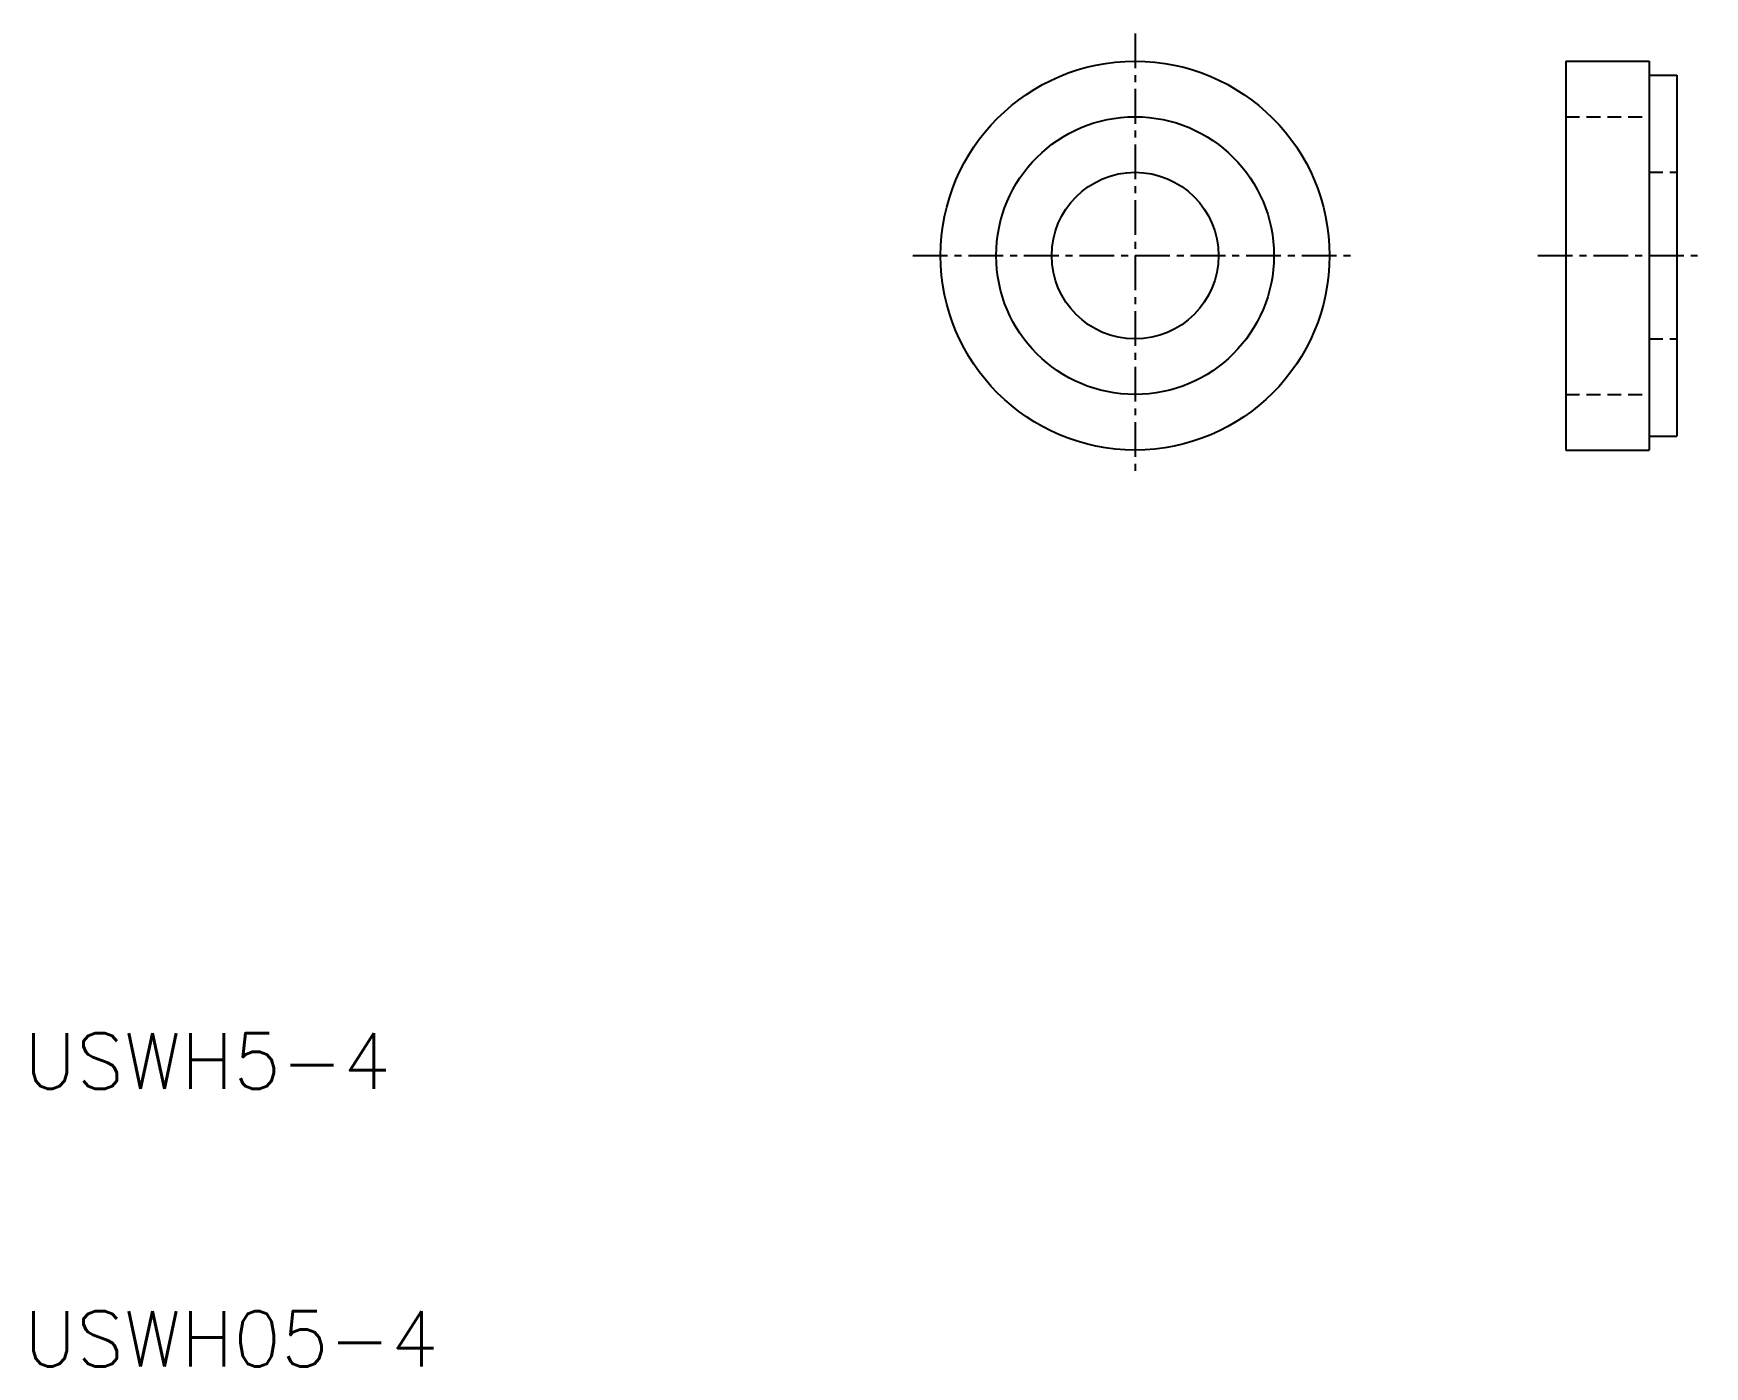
# Model space of a CAD drawing. Extents: x 10.3 to 70.5, y 10 to 58.
import ezdxf

# ---------------------------------------------------------------- set-up
doc = ezdxf.new("R2010")
doc.units = 0
doc.linetypes.add('CENTER', pattern=[2, 1.25, -0.25, 0.25, -0.25])
doc.linetypes.add('DASHED', pattern=[0.75, 0.5, -0.25])
doc.layers.get('0').update_dxf_attribs({"linetype": 'CONTINUOUS'})
doc.layers.add('CENTER', color=1, linetype='CENTER')
doc.styles.get("Standard").update_dxf_attribs({"font": 'txt.shx'})

msp = doc.modelspace()

# ---------------------------------------------------------------- linework, layer by layer
at = {"color": 7, "linetype": 'CONTINUOUS'}
for p, q in [((65.5, 57), (68.5, 57)), ((65.5, 57), (65.5, 43)), ((68.5, 57), (68.5, 43)), ((68.5, 56.5), (69.5, 56.5)), ((69.5, 56.5), (69.5, 43.5)), ((68.5, 43.5), (69.5, 43.5)), ((65.5, 43), (68.5, 43))]:
    msp.add_line(p, q, dxfattribs=at)
at = {"color": 3, "linetype": 'DASHED'}
for p, q in [((65.5, 55), (68.5, 55)), ((68.5, 53), (69.5, 53)), ((68.5, 47), (69.5, 47)), ((65.5, 45), (68.5, 45))]:
    msp.add_line(p, q, dxfattribs=at)
at = {"color": 7, "linetype": 'CONTINUOUS'}
for radius in [7, 5, 3]:
    msp.add_circle((50, 50), radius, dxfattribs=at)
at = {"layer": 'CENTER', "color": 1, "linetype": 'CENTER'}
for p, q in [((50, 58), (50, 42)), ((42, 50), (58, 50)), ((64.5, 50), (70.5, 50))]:
    msp.add_line(p, q, dxfattribs=at)

# ---------------------------------------------------------------- texts
at = {"color": 7, "linetype": 'CONTINUOUS'}
for s, p in [('USWH5-4', (10, 20)), ('USWH05-4', (10, 10))]:
    msp.add_text(s, height=2, dxfattribs=at).set_placement(p)

doc.saveas('drawing.dxf')
